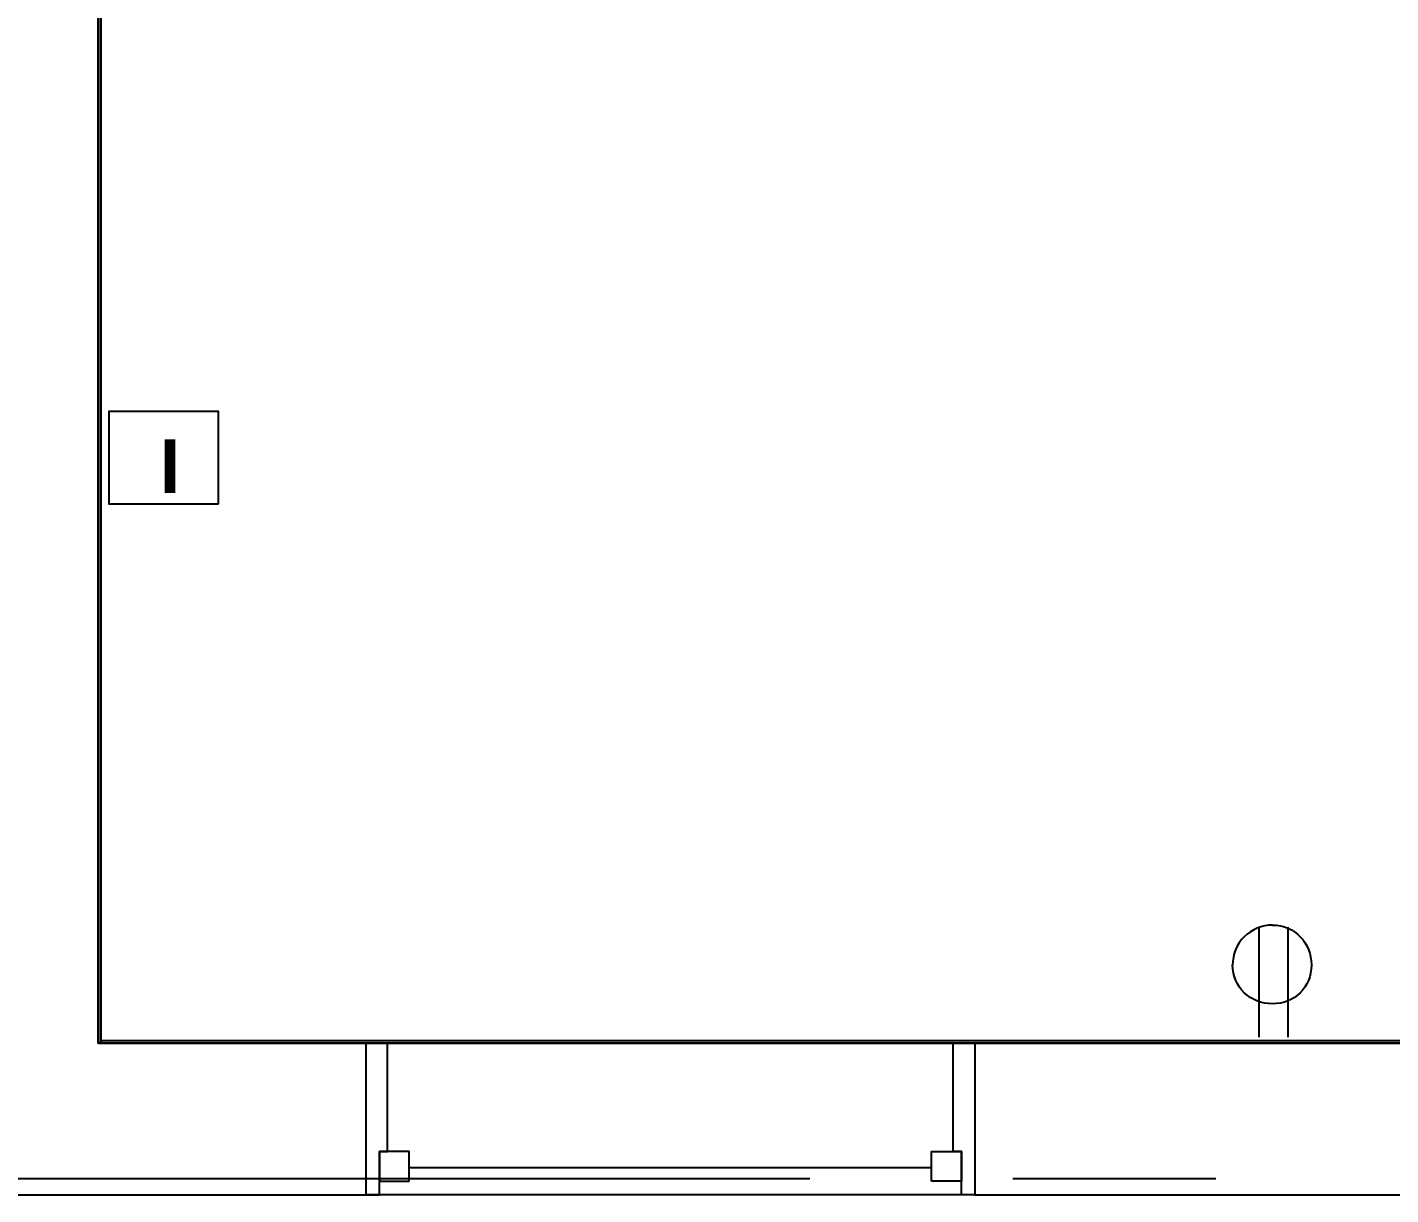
# Model space of a CAD drawing. Header units: inches. Extents: x -1841 to -80, y -100 to 1021.
# Drawn here: x -961.39 to -919.71, y 169.28 to 204.98 of the extents above; entities that cross this region are included whole.
import ezdxf

# ---------------------------------------------------------------- set-up
doc = ezdxf.new("R2010")
doc.units = ezdxf.units.IN
doc.header["$MEASUREMENT"] = 0
doc.layers.add('PDF_Geometry', color=7, linetype='Continuous', true_color=0x777777)
doc.layers.add('PDF_Text', color=7, linetype='Continuous')
doc.styles.add('PDF ArialRoundedMT Bold', font='arialbd.ttf')

msp = doc.modelspace()

# ---------------------------------------------------------------- linework, layer by layer
at = {"layer": 'PDF_Geometry', "color": 7, "lineweight": 25}
for points in [[(-1023.916, 192.611), (-1023.916, 173.915), (-1023.916, 169.283), (-1013.079, 169.283), (-1013.079, 173.915), (-1019.283, 173.915), (-1019.283, 229.424), (-961.706, 229.424), (-961.706, 173.915), (-992.397, 173.915), (-992.397, 169.283), (-951.034, 169.283), (-951.034, 173.915), (-959.224, 173.915), (-959.224, 230.665), (-959.224, 246.962), (-957.487, 246.962), (-957.487, 249.444), (-959.224, 249.444), (-959.224, 296.763)], [(-959.224, 246.962), (-959.224, 230.665), (-959.224, 173.915), (-878.981, 173.915)], [(-923.733, 174.102), (-923.733, 177.461)], [(-922.851, 174.102), (-922.851, 177.461)], [(-951.034, 169.283), (-950.621, 169.283), (-950.621, 170.606), (-950.373, 170.606), (-950.373, 173.915), (-951.034, 173.915)], [(-884.689, 173.915), (-939.122, 173.915)], [(-932.421, 169.283), (-932.835, 169.283), (-932.835, 170.606), (-933.083, 170.606), (-933.083, 173.915), (-932.421, 173.915)], [(-933.745, 170.11), (-949.711, 170.11)], [(-962.285, 169.779), (-937.467, 169.779)], [(-931.263, 169.779), (-925.059, 169.779)]]:
    msp.add_lwpolyline(points, dxfattribs=at)
msp.add_lwpolyline([(-938.874, 246.962, -0.413474), (-957.487, 228.431), (-957.487, 246.962), (-959.224, 246.962), (-957.487, 246.962), (-957.487, 246.879), (-959.142, 246.879), (-959.142, 230.665), (-959.142, 246.962), (-959.142, 230.665), (-959.142, 173.915)], format="xyb", dxfattribs=at)
for points in [[(-959.142, 173.998), (-879.146, 173.998), (-879.146, 246.879), (-879.063, 246.879), (-879.063, 246.962), (-879.063, 173.915), (-959.142, 173.915), (-959.142, 230.665)], [(-955.538, 190.41), (-955.538, 193.226), (-958.897, 193.226), (-958.897, 190.41)], [(-932.421, 173.915), (-932.421, 169.283), (-951.034, 169.283), (-951.034, 173.915)], [(-907.604, 173.915), (-932.421, 173.915), (-932.421, 169.283), (-907.604, 169.283)], [(-949.711, 169.696), (-949.711, 170.606), (-950.621, 170.606), (-950.621, 169.696)], [(-933.745, 169.696), (-933.745, 170.606), (-932.835, 170.606), (-932.835, 169.696)]]:
    msp.add_lwpolyline(points, close=True, dxfattribs=at)
msp.add_arc((-923.331, 176.312), 1.216, 89.7603, 180.2397, dxfattribs=at)
for points in [[(-923.326, 177.529), (-922.648, 177.529), (-922.139, 176.986), (-922.139, 176.307)], [(-923.326, 175.12), (-924.005, 175.12), (-924.548, 175.629), (-924.548, 176.307)], [(-922.139, 176.307), (-922.139, 175.629), (-922.648, 175.12), (-923.326, 175.12)]]:
    msp.add_open_spline(points, degree=3, dxfattribs=at)

# ---------------------------------------------------------------- texts
at = {"layer": 'PDF_Text', "color": 7, "lineweight": 25, "insert": (-957.346, 191.563), "char_height": 1.639, "attachment_point": 4, "style": 'PDF ArialRoundedMT Bold'}
msp.add_mtext('I', dxfattribs=at)

doc.saveas('drawing.dxf')
